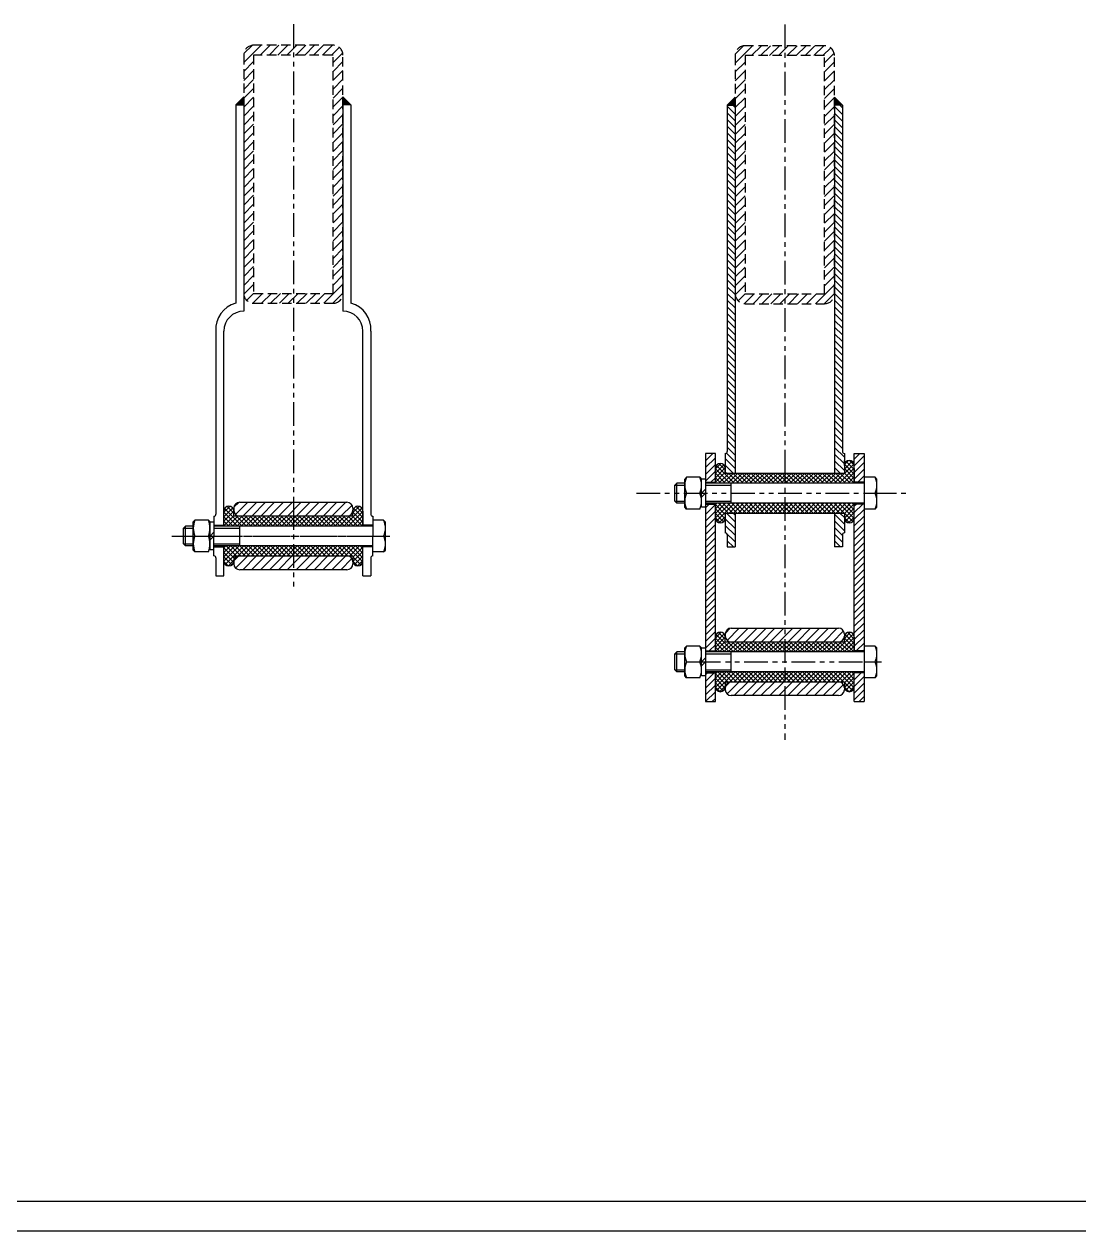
# Model space of a CAD drawing. Header units: millimetres. Extents: x -4667 to 8941, y -1665 to 5310.
# Drawn here: x -2293.4 to -1939.2, y 2873.4 to 3278.7 of the extents above; entities that cross this region are included whole.
import ezdxf

# ---------------------------------------------------------------- set-up
doc = ezdxf.new("R2010")
doc.units = ezdxf.units.MM
doc.linetypes.add('DASHED2', pattern=[9.525, 6.35, -3.175])
doc.linetypes.add('PHANTOM2', pattern=[31.75, 15.875, -3.175, 3.175, -3.175, 3.175, -3.175])
for name, color, linetype in [('双点划线、', 3, 'PHANTOM2'), ('细实线', 3, 'CONTINUOUS'), ('虚线', 4, 'DASHED2')]:
    doc.layers.add(name, color=color, linetype=linetype)
doc.layers.add('粗实线', color=2, linetype='CONTINUOUS', lineweight=30)

msp = doc.modelspace()

# ---------------------------------------------------------------- hatches: boundary and pattern name
at = {"layer": '粗实线', "ltscale": 0.5}
for points in [[(-2222.33, 3251.59), (-2219.66, 3251.59), (-2219.66, 3254.26)], [(-2186.33, 3254.26), (-2186.33, 3251.59), (-2183.66, 3251.59)], [(-2057.26, 3251.44), (-2054.59, 3251.44), (-2054.59, 3254.11)], [(-2021.26, 3254.11), (-2021.26, 3251.44), (-2018.59, 3251.44)]]:
    msp.add_hatch(color=256, dxfattribs=at).paths.add_polyline_path(points)
at = {"layer": '细实线', "ltscale": 0.5}
h = msp.add_hatch(dxfattribs=at)
h.set_pattern_fill('ANSI31', color=256, scale=0.5, angle=90, style=0)
h.set_pattern_definition([(135, (-2064.3601, 3051.6658), (-1.122532, -1.122532), [])])
h.paths.add_polyline_path([(-2054.59, 3188.11), (-2054.59, 3185.44), (-2054.59, 3184.77), (-2051.26, 3184.77, -0.414214)], flags=16)
h.paths.add_polyline_path([(-2021.26, 3185.44), (-2021.26, 3188.11, -0.414214), (-2024.59, 3184.77), (-2021.26, 3184.77)], flags=17)
h.paths.add_polyline_path([(-2021.26, 3185.44), (-2021.26, 3188.11, -0.414214), (-2024.59, 3184.77), (-2037.92, 3184.77), (-2037.92, 3182.11), (-2021.26, 3182.11)])
h.paths.add_polyline_path([(-2037.92, 3184.77), (-2051.26, 3184.77, -0.414214), (-2054.59, 3188.11), (-2054.59, 3185.44), (-2054.59, 3182.11), (-2037.92, 3182.11)], flags=17)
h.paths.add_polyline_path([(-2018.59, 3251.44), (-2021.26, 3251.44), (-2021.26, 3185.44, -0.414214), (-2021.92, 3184.77), (-2037.92, 3184.77), (-2037.92, 3182.11), (-2021.92, 3182.11, -0.414214), (-2021.26, 3181.44), (-2021.26, 3127.8), (-2017.92, 3127.8), (-2017.92, 3134.47, -0.414214), (-2018.59, 3135.14)])
h.paths.add_polyline_path([(-2037.92, 3184.77), (-2053.92, 3184.77, -0.414214), (-2054.59, 3185.44), (-2054.59, 3251.44), (-2057.26, 3251.44), (-2057.26, 3135.14, -0.414214), (-2057.92, 3134.47), (-2057.92, 3127.8), (-2054.59, 3127.8), (-2054.59, 3181.44, -0.414214), (-2053.92, 3182.11), (-2037.92, 3182.11)])
h.paths.add_polyline_path([(-2054.59, 3114.47), (-2057.92, 3114.47), (-2057.92, 3112.8), (-2057.92, 3107.8, -0.414214), (-2057.26, 3107.14), (-2057.26, 3103.08), (-2054.59, 3103.08)])
h.paths.add_polyline_path([(-2017.92, 3112.8), (-2017.92, 3114.47), (-2021.26, 3114.47), (-2021.26, 3103.08), (-2018.59, 3103.08), (-2018.59, 3107.14, -0.414214), (-2017.92, 3107.8)])
h = msp.add_hatch(dxfattribs=at)
h.set_pattern_fill('ANSI31', color=256, scale=0.5, style=0)
h.set_pattern_definition([(45, (-2064.5904, 3051.1368), (-1.122532, 1.122532), [])])
h.paths.add_polyline_path([(-2011.26, 3117.47), (-2014.59, 3117.47), (-2014.59, 3112.8), (-2014.59, 3068.14), (-2011.26, 3068.14)])
h.paths.add_polyline_path([(-2061.26, 3117.47), (-2064.59, 3117.47), (-2064.59, 3068.14), (-2061.26, 3068.14)])
h.paths.add_polyline_path([(-2061.26, 3060.8), (-2064.59, 3060.8), (-2064.59, 3051.14), (-2061.26, 3051.14)])
h.paths.add_polyline_path([(-2011.26, 3060.8), (-2014.59, 3060.8), (-2014.59, 3056.14), (-2014.59, 3051.14), (-2011.26, 3051.14)])
h.paths.add_polyline_path([(-2011.26, 3134.47), (-2014.59, 3134.47), (-2014.59, 3124.8), (-2011.26, 3124.8)])
h.paths.add_polyline_path([(-2061.26, 3134.47), (-2064.59, 3134.47), (-2064.59, 3124.8), (-2061.26, 3124.8)])
h = msp.add_hatch(dxfattribs=at)
h.set_pattern_fill('ANSI37', color=256, scale=0.333333, angle=90, style=0)
h.set_pattern_definition([(135, (-2061.2571, 3054.4702), (-0.748355, -0.748355), []), (225, (-2061.2571, 3054.4702), (0.748355, -0.748355), [])])
h.paths.add_polyline_path([(-2014.59, 3129.47), (-2014.59, 3130.47, 0.414214), (-2016.26, 3132.14, 0.414214), (-2017.92, 3130.47), (-2017.92, 3129.8), (-2017.92, 3127.8), (-2037.92, 3127.8), (-2037.92, 3124.47), (-2014.59, 3124.47)])
h.paths.add_polyline_path([(-2014.59, 3117.8), (-2037.92, 3117.8), (-2037.92, 3114.47), (-2017.92, 3114.47), (-2017.92, 3112.8, 0.414214), (-2016.26, 3111.14, 0.414214), (-2014.59, 3112.8)])
h.paths.add_polyline_path([(-2037.92, 3117.8), (-2061.26, 3117.8), (-2061.26, 3112.8, 0.414214), (-2059.59, 3111.14, 0.414214), (-2057.92, 3112.8), (-2057.92, 3114.47), (-2037.92, 3114.47)])
h.paths.add_polyline_path([(-2037.92, 3127.8), (-2057.92, 3127.8), (-2057.92, 3129.47, 0.414214), (-2059.59, 3131.14, 0.414214), (-2061.26, 3129.47), (-2061.26, 3124.47), (-2037.92, 3124.47)])
h.paths.add_polyline_path([(-2037.92, 3071.14), (-2057.92, 3071.14), (-2057.92, 3072.8, 0.414214), (-2059.59, 3074.47, 0.414214), (-2061.26, 3072.8), (-2061.26, 3067.8), (-2037.92, 3067.8)])
h.paths.add_polyline_path([(-2014.59, 3072.8, 0.414214), (-2016.26, 3074.47, 0.414214), (-2017.92, 3072.8), (-2017.92, 3071.14), (-2037.92, 3071.14), (-2037.92, 3067.8), (-2014.59, 3067.8)])
h.paths.add_polyline_path([(-2014.59, 3061.14), (-2037.92, 3061.14), (-2037.92, 3057.8), (-2017.92, 3057.8), (-2017.92, 3056.14, 0.414214), (-2016.26, 3054.47, 0.414214), (-2014.59, 3056.14)])
h.paths.add_polyline_path([(-2037.92, 3061.14), (-2061.26, 3061.14), (-2061.26, 3056.14, 0.414214), (-2059.59, 3054.47, 0.414214), (-2057.92, 3056.14), (-2057.92, 3057.8), (-2037.92, 3057.8)])
h = msp.add_hatch(dxfattribs=at)
h.set_pattern_fill('ANSI37', color=256, scale=0.333333, angle=90, style=0)
h.set_pattern_definition([(135, (-2226.3257, 3096.7531), (-0.748355, -0.748355), []), (225, (-2226.3257, 3096.7531), (0.748355, -0.748355), [])])
h.paths.add_polyline_path([(-2202.99, 3113.42), (-2202.99, 3110.09), (-2179.66, 3110.09), (-2179.66, 3115.09, 0.414214), (-2181.33, 3116.75, 0.414214), (-2182.99, 3115.09), (-2182.99, 3113.42)])
h.paths.add_polyline_path([(-2222.99, 3113.42), (-2222.99, 3115.09, 0.414214), (-2224.66, 3116.75, 0.414214), (-2226.33, 3115.09), (-2226.33, 3110.09), (-2202.99, 3110.09), (-2202.99, 3113.42)])
h.paths.add_polyline_path([(-2226.33, 3103.42), (-2226.33, 3098.42, 0.414214), (-2224.66, 3096.75, 0.414214), (-2222.99, 3098.42), (-2222.99, 3100.09), (-2202.99, 3100.09), (-2202.99, 3103.42)])
h.paths.add_polyline_path([(-2202.99, 3103.42), (-2202.99, 3100.09), (-2182.99, 3100.09), (-2182.99, 3098.42, 0.414214), (-2181.33, 3096.75, 0.414214), (-2179.66, 3098.42), (-2179.66, 3103.42)])
h = msp.add_hatch(dxfattribs=at)
h.set_pattern_fill('ANSI31', color=256, scale=0.666667, style=0)
h.set_pattern_definition([(45, (-2222.9924, 3095.4198), (-1.49671, 1.49671), [])])
h.paths.add_polyline_path([(-2202.99, 3113.42), (-2202.99, 3118.09), (-2220.99, 3118.09, 0.414214), (-2222.99, 3116.09), (-2222.99, 3115.42, 0.414214), (-2220.99, 3113.42)])
h.paths.add_polyline_path([(-2184.99, 3113.42, 0.414214), (-2182.99, 3115.42), (-2182.99, 3116.09, 0.414214), (-2184.99, 3118.09), (-2202.99, 3118.09), (-2202.99, 3113.42)])
h.paths.add_polyline_path([(-2202.99, 3100.09), (-2202.99, 3095.42), (-2184.99, 3095.42, 0.414214), (-2182.99, 3097.42), (-2182.99, 3098.09, 0.414214), (-2184.99, 3100.09)])
h.paths.add_polyline_path([(-2202.99, 3095.42), (-2202.99, 3100.09), (-2220.99, 3100.09, 0.414214), (-2222.99, 3098.09), (-2222.99, 3097.42, 0.414214), (-2220.99, 3095.42)])
h = msp.add_hatch(dxfattribs=at)
h.set_pattern_fill('ANSI31', color=256, scale=0.666667, style=0)
h.set_pattern_definition([(45, (-2057.9237, 3053.1368), (-1.49671, 1.49671), [])])
h.paths.add_polyline_path([(-2037.92, 3075.8), (-2055.92, 3075.8, 0.414214), (-2057.92, 3073.8), (-2057.92, 3073.14, 0.414214), (-2055.92, 3071.14), (-2037.92, 3071.14)])
h.paths.add_polyline_path([(-2017.92, 3073.14), (-2017.92, 3073.8, 0.414214), (-2019.92, 3075.8), (-2037.92, 3075.8), (-2037.92, 3071.14), (-2019.92, 3071.14, 0.414214)])
h.paths.add_polyline_path([(-2017.92, 3055.14), (-2017.92, 3055.8, 0.414214), (-2019.92, 3057.8), (-2037.92, 3057.8), (-2037.92, 3053.14), (-2019.92, 3053.14, 0.414214)])
h.paths.add_polyline_path([(-2037.92, 3057.8), (-2055.92, 3057.8, 0.414214), (-2057.92, 3055.8), (-2057.92, 3055.14, 0.414214), (-2055.92, 3053.14), (-2037.92, 3053.14)])
at = {"layer": '虚线', "ltscale": 0.5}
h = msp.add_hatch(dxfattribs=at)
h.set_pattern_fill('ANSI31', color=256, scale=0.666667, style=0)
h.set_pattern_definition([(45, (-2219.659, 3184.9264), (-1.49671, 1.49671), [])])
h.paths.add_polyline_path([(-2189.66, 3188.26), (-2202.99, 3188.26), (-2202.99, 3184.93), (-2189.66, 3184.93, 0.414214), (-2186.33, 3188.26), (-2186.33, 3251.59), (-2186.33, 3268.26, 0.414214), (-2189.66, 3271.59), (-2202.99, 3271.59), (-2202.99, 3268.26), (-2189.66, 3268.26)])
h.paths.add_polyline_path([(-2216.33, 3268.26), (-2202.99, 3268.26), (-2202.99, 3271.59), (-2216.33, 3271.59, 0.414214), (-2219.66, 3268.26), (-2219.66, 3188.26, 0.414214), (-2216.33, 3184.93), (-2202.99, 3184.93), (-2202.99, 3188.26), (-2216.33, 3188.26)])
h = msp.add_hatch(dxfattribs=at)
h.set_pattern_fill('ANSI31', color=256, scale=0.666667, style=0)
h.set_pattern_definition([(45, (-2054.5904, 3184.7737), (-1.49671, 1.49671), [])])
h.paths.add_polyline_path([(-2024.59, 3188.11), (-2037.92, 3188.11), (-2037.92, 3184.77), (-2024.59, 3184.77, 0.414214), (-2021.26, 3188.11), (-2021.26, 3251.44), (-2021.26, 3268.11, 0.414214), (-2024.59, 3271.44), (-2037.92, 3271.44), (-2037.92, 3268.11), (-2024.59, 3268.11)])
h.paths.add_polyline_path([(-2051.26, 3268.11), (-2037.92, 3268.11), (-2037.92, 3271.44), (-2051.26, 3271.44, 0.414214), (-2054.59, 3268.11), (-2054.59, 3188.11, 0.414214), (-2051.26, 3184.77), (-2037.92, 3184.77), (-2037.92, 3188.11), (-2051.26, 3188.11)])

# ---------------------------------------------------------------- linework, layer by layer
at = {"layer": '双点划线、', "ltscale": 0.5}
for p, q in [((-2202.99, 3278.68), (-2202.99, 3089.23)), ((-2037.92, 3278.52), (-2037.92, 3038.28)), ((-2087.74, 3121.14), (-1995.87, 3121.14)), ((-2243.86, 3106.75), (-2171.48, 3106.75)), ((-2232.49, 3106.75), (-2169.06, 3106.75)), ((-2067.42, 3064.47), (-2003.99, 3064.47))]:
    msp.add_line(p, q, dxfattribs=at)
at = {"layer": '粗实线', "ltscale": 0.5}
for p, q in [((-2219.66, 3254.26), (-2222.33, 3251.59)), ((-2222.33, 3251.59), (-2219.66, 3251.59)), ((-2222.33, 3251.59), (-2219.66, 3251.59)), ((-2222.33, 3251.59), (-2222.33, 3184.93)), ((-2222.33, 3251.59), (-2219.66, 3251.59)), ((-2222.33, 3251.59), (-2219.66, 3251.59)), ((-2219.66, 3251.59), (-2219.66, 3254.26)), ((-2219.66, 3251.59), (-2219.66, 3182.26)), ((-2186.33, 3251.59), (-2186.33, 3254.26)), ((-2186.33, 3254.26), (-2183.66, 3251.59)), ((-2183.66, 3251.59), (-2186.33, 3251.59)), ((-2186.33, 3251.59), (-2186.33, 3182.26)), ((-2183.66, 3251.59), (-2186.33, 3251.59)), ((-2183.66, 3251.59), (-2183.66, 3184.93)), ((-2054.59, 3254.11), (-2057.26, 3251.44)), ((-2057.26, 3251.44), (-2057.26, 3135.14)), ((-2057.26, 3251.44), (-2054.59, 3251.44)), ((-2057.26, 3251.44), (-2054.59, 3251.44)), ((-2054.59, 3251.44), (-2054.59, 3254.11)), ((-2054.59, 3251.44), (-2054.59, 3185.44)), ((-2021.26, 3251.44), (-2021.26, 3254.11)), ((-2021.26, 3254.11), (-2018.59, 3251.44)), ((-2018.59, 3251.44), (-2021.26, 3251.44)), ((-2021.26, 3251.44), (-2021.26, 3185.44)), ((-2018.59, 3251.44), (-2018.59, 3135.14)), ((-2054.59, 3185.44), (-2054.59, 3127.8)), ((-2021.26, 3185.44), (-2021.26, 3127.8)), ((-2228.99, 3177.09), (-2228.99, 3114.09)), ((-2226.33, 3110.09), (-2226.33, 3175.59)), ((-2179.66, 3110.09), (-2179.66, 3175.59)), ((-2176.99, 3175.59), (-2176.99, 3114.09)), ((-2061.26, 3134.47), (-2064.59, 3134.47)), ((-2064.59, 3134.47), (-2064.59, 3051.14)), ((-2061.26, 3124.47), (-2061.26, 3134.47)), ((-2057.92, 3134.47), (-2057.92, 3134.47)), ((-2057.92, 3134.47), (-2057.92, 3127.8)), ((-2017.92, 3134.47), (-2017.92, 3134.47)), ((-2017.92, 3134.47), (-2017.92, 3127.8)), ((-2014.59, 3134.47), (-2011.26, 3134.47)), ((-2014.59, 3124.47), (-2014.59, 3134.47)), ((-2011.26, 3134.47), (-2011.26, 3051.14)), ((-2059.59, 3131.14), (-2059.59, 3131.14)), ((-2057.92, 3130.47), (-2057.92, 3129.8)), ((-2057.92, 3127.8), (-2057.92, 3129.47)), ((-2017.92, 3130.47), (-2017.92, 3132.14)), ((-2017.92, 3130.47), (-2017.92, 3129.8)), ((-2017.92, 3130.47), (-2017.92, 3129.8)), ((-2016.26, 3131.14), (-2016.26, 3131.14)), ((-2014.59, 3129.47), (-2014.59, 3124.47)), ((-2070.99, 3126.47), (-2071.52, 3125.86)), ((-2071.52, 3116.42), (-2071.52, 3125.86)), ((-2066.46, 3126.47), (-2070.99, 3126.47)), ((-2066.46, 3126.47), (-2065.92, 3125.86)), ((-2065.92, 3116.47), (-2065.92, 3125.86)), ((-2065.92, 3117.14), (-2065.92, 3125.14)), ((-2017.92, 3127.8), (-2057.92, 3127.8)), ((-2037.92, 3127.8), (-2037.92, 3124.47)), ((-2070.99, 3121.14), (-2066.46, 3121.14)), ((-2065.92, 3121.14), (-2064.59, 3122.47)), ((-2065.92, 3119.8), (-2064.59, 3121.14)), ((-2064.59, 3124.8), (-2061.26, 3124.8)), ((-2011.26, 3124.47), (-2064.59, 3124.47)), ((-2011.26, 3124.8), (-2014.59, 3124.8)), ((-2224.66, 3116.75), (-2224.66, 3116.75)), ((-2220.99, 3118.09), (-2184.99, 3118.09)), ((-2181.33, 3116.75), (-2181.33, 3116.75)), ((-2011.26, 3117.8), (-2064.59, 3117.8)), ((-2064.59, 3117.47), (-2061.26, 3117.47)), ((-2061.26, 3067.8), (-2061.26, 3117.8)), ((-2037.92, 3117.8), (-2037.92, 3114.47)), ((-2014.59, 3067.8), (-2014.59, 3117.8)), ((-2014.59, 3112.8), (-2014.59, 3117.8)), ((-2011.26, 3117.47), (-2014.59, 3117.47)), ((-2229.66, 3113.42), (-2229.66, 3106.75)), ((-2222.99, 3116.09), (-2222.99, 3115.42)), ((-2222.99, 3113.42), (-2222.99, 3115.09)), ((-2182.99, 3113.42), (-2222.99, 3113.42)), ((-2202.99, 3113.42), (-2202.99, 3110.09)), ((-2182.99, 3116.09), (-2182.99, 3115.42)), ((-2182.99, 3116.09), (-2182.99, 3115.42)), ((-2182.99, 3113.42), (-2182.99, 3115.09)), ((-2179.66, 3115.09), (-2179.66, 3110.09)), ((-2176.33, 3113.42), (-2176.33, 3106.75)), ((-2070.99, 3115.8), (-2071.52, 3116.42)), ((-2066.46, 3115.8), (-2070.99, 3115.8)), ((-2057.92, 3114.47), (-2057.92, 3107.8)), ((-2057.92, 3114.47), (-2017.92, 3114.47)), ((-2057.92, 3114.47), (-2057.92, 3112.8)), ((-2054.59, 3114.47), (-2054.59, 3103.08)), ((-2021.26, 3114.47), (-2021.26, 3103.08)), ((-2017.92, 3114.47), (-2017.92, 3112.8)), ((-2017.92, 3114.47), (-2017.92, 3112.8)), ((-2017.92, 3112.8), (-2017.92, 3107.8)), ((-2236.06, 3112.09), (-2236.59, 3111.47)), ((-2236.59, 3102.03), (-2236.59, 3111.47)), ((-2231.53, 3112.09), (-2236.06, 3112.09)), ((-2231.53, 3112.09), (-2230.99, 3111.47)), ((-2230.99, 3102.09), (-2230.99, 3111.47)), ((-2230.99, 3102.75), (-2230.99, 3110.75)), ((-2229.66, 3110.42), (-2226.33, 3110.42)), ((-2176.33, 3110.09), (-2229.66, 3110.09)), ((-2176.33, 3110.42), (-2179.66, 3110.42)), ((-2057.92, 3112.47), (-2057.92, 3111.8)), ((-2236.06, 3106.75), (-2231.53, 3106.75)), ((-2230.99, 3106.75), (-2229.66, 3108.09)), ((-2230.99, 3105.42), (-2229.66, 3106.75)), ((-2229.66, 3100.09), (-2229.66, 3106.75)), ((-2176.33, 3100.09), (-2176.33, 3106.75)), ((-2057.92, 3107.8), (-2057.92, 3107.8)), ((-2057.26, 3107.14), (-2057.26, 3103.08)), ((-2018.59, 3107.14), (-2018.59, 3103.08)), ((-2017.92, 3107.8), (-2017.92, 3107.8)), ((-2236.06, 3101.42), (-2236.59, 3102.03)), ((-2231.53, 3101.42), (-2236.06, 3101.42)), ((-2176.33, 3103.42), (-2229.66, 3103.42)), ((-2229.66, 3103.09), (-2226.33, 3103.09)), ((-2226.33, 3093.42), (-2226.33, 3103.42)), ((-2202.99, 3103.42), (-2202.99, 3100.09)), ((-2179.66, 3093.42), (-2179.66, 3103.42)), ((-2179.66, 3098.42), (-2179.66, 3103.42)), ((-2176.33, 3103.09), (-2179.66, 3103.09)), ((-2057.26, 3103.08), (-2054.59, 3103.08)), ((-2018.59, 3103.08), (-2021.26, 3103.08)), ((-2228.99, 3099.42), (-2228.99, 3093.42)), ((-2222.99, 3100.09), (-2182.99, 3100.09)), ((-2222.99, 3100.09), (-2222.99, 3098.42)), ((-2222.99, 3098.09), (-2222.99, 3097.42)), ((-2182.99, 3100.09), (-2182.99, 3098.42)), ((-2182.99, 3100.09), (-2182.99, 3098.42)), ((-2182.99, 3098.09), (-2182.99, 3097.42)), ((-2176.99, 3099.42), (-2176.99, 3093.42)), ((-2228.99, 3093.42), (-2226.33, 3093.42)), ((-2184.99, 3095.42), (-2220.99, 3095.42)), ((-2179.66, 3093.42), (-2176.99, 3093.42)), ((-2059.59, 3074.47), (-2059.59, 3074.47)), ((-2057.92, 3073.8), (-2057.92, 3073.14)), ((-2057.92, 3071.14), (-2057.92, 3072.8)), ((-2055.92, 3075.8), (-2019.92, 3075.8)), ((-2017.92, 3073.8), (-2017.92, 3073.14)), ((-2017.92, 3073.8), (-2017.92, 3073.14)), ((-2017.92, 3071.14), (-2017.92, 3072.8)), ((-2016.26, 3074.47), (-2016.26, 3074.47)), ((-2014.59, 3072.8), (-2014.59, 3067.8)), ((-2070.99, 3069.8), (-2071.52, 3069.19)), ((-2071.52, 3059.75), (-2071.52, 3069.19)), ((-2066.46, 3069.8), (-2070.99, 3069.8)), ((-2066.46, 3069.8), (-2065.92, 3069.19)), ((-2065.92, 3059.8), (-2065.92, 3069.19)), ((-2065.92, 3060.47), (-2065.92, 3068.47)), ((-2064.59, 3068.14), (-2061.26, 3068.14)), ((-2017.92, 3071.14), (-2057.92, 3071.14)), ((-2037.92, 3071.14), (-2037.92, 3067.8)), ((-2011.26, 3068.14), (-2014.59, 3068.14)), ((-2070.99, 3064.47), (-2066.46, 3064.47)), ((-2065.92, 3064.47), (-2064.59, 3065.8)), ((-2065.92, 3063.14), (-2064.59, 3064.47)), ((-2011.26, 3067.8), (-2064.59, 3067.8)), ((-2011.26, 3061.14), (-2064.59, 3061.14)), ((-2064.59, 3060.8), (-2061.26, 3060.8)), ((-2061.26, 3051.14), (-2061.26, 3061.14)), ((-2037.92, 3061.14), (-2037.92, 3057.8)), ((-2014.59, 3051.14), (-2014.59, 3061.14)), ((-2014.59, 3056.14), (-2014.59, 3061.14)), ((-2011.26, 3060.8), (-2014.59, 3060.8)), ((-2070.99, 3059.14), (-2071.52, 3059.75)), ((-2066.46, 3059.14), (-2070.99, 3059.14)), ((-2057.92, 3057.8), (-2017.92, 3057.8)), ((-2057.92, 3057.8), (-2057.92, 3056.14)), ((-2017.92, 3057.8), (-2017.92, 3056.14)), ((-2017.92, 3057.8), (-2017.92, 3056.14)), ((-2057.92, 3055.8), (-2057.92, 3055.14)), ((-2019.92, 3053.14), (-2055.92, 3053.14)), ((-2017.92, 3055.8), (-2017.92, 3055.14)), ((-2064.59, 3051.14), (-2061.26, 3051.14)), ((-2014.59, 3051.14), (-2011.26, 3051.14))]:
    msp.add_line(p, q, dxfattribs=at)
at = {"layer": '粗实线'}
for p, q in [((-2064.59, 3125.8), (-2065.92, 3125.8)), ((-2007.62, 3126.47), (-2011.26, 3126.47)), ((-2006.99, 3125.84), (-2007.62, 3126.47)), ((-2006.99, 3116.43), (-2006.99, 3125.84)), ((-2074.86, 3123.8), (-2074.19, 3124.47)), ((-2074.86, 3118.47), (-2074.86, 3123.8)), ((-2071.49, 3124.47), (-2074.19, 3124.47)), ((-2074.19, 3117.8), (-2074.19, 3124.47)), ((-2055.92, 3117.8), (-2055.92, 3124.47)), ((-2011.26, 3121.14), (-2007.62, 3121.14)), ((-2074.19, 3117.8), (-2074.86, 3118.47)), ((-2071.49, 3117.8), (-2074.19, 3117.8)), ((-2064.59, 3116.47), (-2065.92, 3116.47)), ((-2007.62, 3115.8), (-2011.26, 3115.8)), ((-2007.62, 3115.8), (-2006.99, 3116.43)), ((-2239.93, 3109.42), (-2239.26, 3110.09)), ((-2239.93, 3104.09), (-2239.93, 3109.42)), ((-2236.56, 3110.09), (-2239.26, 3110.09)), ((-2239.26, 3103.42), (-2239.26, 3110.09)), ((-2229.66, 3111.42), (-2230.99, 3111.42)), ((-2220.99, 3103.42), (-2220.99, 3110.09)), ((-2172.69, 3112.09), (-2176.33, 3112.09)), ((-2172.06, 3111.46), (-2172.69, 3112.09)), ((-2172.06, 3102.05), (-2172.06, 3111.46)), ((-2176.33, 3106.75), (-2172.69, 3106.75)), ((-2239.26, 3103.42), (-2239.93, 3104.09)), ((-2236.56, 3103.42), (-2239.26, 3103.42)), ((-2229.66, 3102.09), (-2230.99, 3102.09)), ((-2172.69, 3101.42), (-2176.33, 3101.42)), ((-2172.69, 3101.42), (-2172.06, 3102.05)), ((-2064.59, 3069.14), (-2065.92, 3069.14)), ((-2007.62, 3069.8), (-2011.26, 3069.8)), ((-2006.99, 3069.18), (-2007.62, 3069.8)), ((-2006.99, 3059.76), (-2006.99, 3069.18)), ((-2074.86, 3067.14), (-2074.19, 3067.8)), ((-2074.86, 3061.8), (-2074.86, 3067.14)), ((-2071.49, 3067.8), (-2074.19, 3067.8)), ((-2074.19, 3061.14), (-2074.19, 3067.8)), ((-2055.92, 3061.14), (-2055.92, 3067.8)), ((-2011.26, 3064.47), (-2007.62, 3064.47)), ((-2074.19, 3061.14), (-2074.86, 3061.8)), ((-2071.49, 3061.14), (-2074.19, 3061.14)), ((-2064.59, 3059.8), (-2065.92, 3059.8)), ((-2007.62, 3059.14), (-2011.26, 3059.14)), ((-2007.62, 3059.14), (-2006.99, 3059.76)), ((-2352.4, 2883.38), (-1198.4, 2883.38))]:
    msp.add_line(p, q, dxfattribs=at)
at = {"layer": '粗实线', "ltscale": 0.5}
for centre, radius, start, end in [((-2220.17, 3176.34), 8.85, 104.0826, 184.8421), ((-2219.66, 3175.59), 6.67, 90, 180), ((-2186.33, 3175.59), 6.67, 0, 90), ((-2185.81, 3176.34), 8.85, 355.1579, 75.9174), ((-2057.92, 3135.14), 0.667, 270, 0), ((-2017.92, 3135.14), 0.667, 180, 270), ((-2059.59, 3129.47), 1.67, 90, 180), ((-2059.59, 3129.47), 1.67, 0, 90), ((-2016.26, 3130.47), 1.67, 90, 180), ((-2016.26, 3130.47), 1.67, 0, 90), ((-2064.59, 3123.8), 6.93, 157.3801, 202.6199), ((-2072.86, 3123.8), 6.93, 337.3801, 22.6199), ((-2064.59, 3118.47), 6.93, 157.3801, 202.6199), ((-2072.86, 3118.47), 6.93, 337.3801, 22.6199), ((-2224.66, 3115.09), 1.67, 90, 180), ((-2224.66, 3115.09), 1.67, 0, 90), ((-2220.99, 3116.09), 2, 90, 180), ((-2184.99, 3116.09), 2, 0, 90), ((-2181.33, 3115.09), 1.67, 90, 180), ((-2181.33, 3115.09), 1.67, 0, 90), ((-2229.66, 3114.09), 0.667, 270, 0), ((-2220.99, 3115.42), 2, 180, 270), ((-2184.99, 3115.42), 2, 270, 360), ((-2176.33, 3114.09), 0.667, 180, 270), ((-2059.59, 3112.8), 1.67, 180, 270), ((-2059.59, 3112.8), 1.67, 270, 0), ((-2016.26, 3112.8), 1.67, 180, 270), ((-2016.26, 3112.8), 1.67, 270, 0), ((-2229.66, 3109.42), 6.93, 157.3801, 202.6199), ((-2237.93, 3109.42), 6.93, 337.3801, 22.6199), ((-2229.66, 3104.09), 6.93, 157.3801, 202.6199), ((-2237.93, 3104.09), 6.93, 337.3801, 22.6199), ((-2057.92, 3107.14), 0.667, 0, 90), ((-2017.92, 3107.14), 0.667, 90, 180), ((-2229.66, 3099.42), 0.667, 0, 90), ((-2224.66, 3098.42), 1.67, 180, 270), ((-2224.66, 3098.42), 1.67, 270, 0), ((-2220.99, 3098.09), 2, 90, 180), ((-2220.99, 3097.42), 2, 180, 270), ((-2184.99, 3098.09), 2, 0, 90), ((-2184.99, 3097.42), 2, 270, 0), ((-2181.33, 3098.42), 1.67, 180, 270), ((-2181.33, 3098.42), 1.67, 270, 0), ((-2176.33, 3099.42), 0.667, 90, 180), ((-2059.59, 3072.8), 1.67, 90, 180), ((-2059.59, 3072.8), 1.67, 0, 90), ((-2055.92, 3073.8), 2, 90, 180), ((-2055.92, 3073.14), 2, 180, 270), ((-2019.92, 3073.8), 2, 0, 90), ((-2019.92, 3073.14), 2, 270, 360), ((-2016.26, 3072.8), 1.67, 90, 180), ((-2016.26, 3072.8), 1.67, 0, 90), ((-2064.59, 3067.14), 6.93, 157.3801, 202.6199), ((-2072.86, 3067.14), 6.93, 337.3801, 22.6199), ((-2064.59, 3061.8), 6.93, 157.3801, 202.6199), ((-2072.86, 3061.8), 6.93, 337.3801, 22.6199), ((-2059.59, 3056.14), 1.67, 180, 270), ((-2059.59, 3056.14), 1.67, 270, 0), ((-2055.92, 3055.8), 2, 90, 180), ((-2019.92, 3055.8), 2, 0, 90), ((-2016.26, 3056.14), 1.67, 180, 270), ((-2016.26, 3056.14), 1.67, 270, 0), ((-2055.92, 3055.14), 2, 180, 270), ((-2019.92, 3055.14), 2, 270, 0)]:
    msp.add_arc(centre, radius, start, end, dxfattribs=at)
at = {"layer": '粗实线'}
for centre in [(-2012.96, 3123.8), (-2012.96, 3118.47), (-2178.03, 3109.42), (-2178.03, 3104.09), (-2012.96, 3067.14), (-2012.96, 3061.8)]:
    msp.add_arc(centre, 5.97, 333.4507, 26.5493, dxfattribs=at)
at = {"layer": '细实线'}
for p, q in [((-2074.86, 3123.8), (-2071.52, 3123.8)), ((-2064.59, 3123.8), (-2055.92, 3123.8)), ((-2074.86, 3118.47), (-2071.52, 3118.47)), ((-2064.59, 3118.47), (-2055.92, 3118.47)), ((-2239.93, 3109.42), (-2236.59, 3109.42)), ((-2229.66, 3109.42), (-2220.99, 3109.42)), ((-2239.93, 3104.09), (-2236.59, 3104.09)), ((-2229.66, 3104.09), (-2220.99, 3104.09)), ((-2074.86, 3067.14), (-2071.52, 3067.14)), ((-2064.59, 3067.14), (-2055.92, 3067.14)), ((-2074.86, 3061.8), (-2071.52, 3061.8)), ((-2064.59, 3061.8), (-2055.92, 3061.8)), ((-2377.4, 2873.38), (-1188.4, 2873.38))]:
    msp.add_line(p, q, dxfattribs=at)
at = {"layer": '虚线', "ltscale": 0.5}
for p, q in [((-2189.66, 3271.59), (-2216.33, 3271.59)), ((-2024.59, 3271.44), (-2051.26, 3271.44)), ((-2219.66, 3268.26), (-2219.66, 3188.26)), ((-2189.66, 3268.26), (-2216.33, 3268.26)), ((-2216.33, 3268.26), (-2216.33, 3188.26)), ((-2189.66, 3188.26), (-2189.66, 3268.26)), ((-2186.33, 3188.26), (-2186.33, 3268.26)), ((-2054.59, 3268.11), (-2054.59, 3188.11)), ((-2024.59, 3268.11), (-2051.26, 3268.11)), ((-2051.26, 3268.11), (-2051.26, 3188.11)), ((-2024.59, 3188.11), (-2024.59, 3268.11)), ((-2021.26, 3188.11), (-2021.26, 3268.11)), ((-2216.33, 3188.26), (-2189.66, 3188.26)), ((-2051.26, 3188.11), (-2024.59, 3188.11)), ((-2216.33, 3184.93), (-2189.66, 3184.93)), ((-2051.26, 3184.77), (-2024.59, 3184.77))]:
    msp.add_line(p, q, dxfattribs=at)
for centre, start, end in [((-2216.33, 3268.26), 90, 180), ((-2189.66, 3268.26), 0, 90), ((-2051.26, 3268.11), 90, 180), ((-2024.59, 3268.11), 0, 90), ((-2216.33, 3188.26), 180, 270), ((-2189.66, 3188.26), 270, 0), ((-2051.26, 3188.11), 180, 270), ((-2024.59, 3188.11), 270, 0)]:
    msp.add_arc(centre, 3.33, start, end, dxfattribs=at)

doc.saveas('drawing.dxf')
